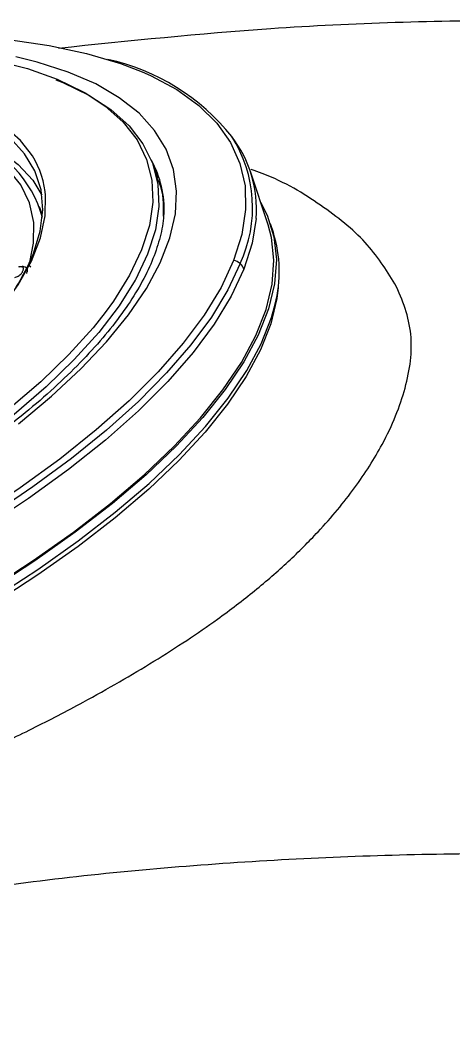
# Model space of a CAD drawing. Extents: x 400 to 501, y 484 to 634.
# Drawn here: x 448.803 to 450.16, y 540.84 to 544.013 of the extents above; entities that cross this region are included whole.
import ezdxf

# ---------------------------------------------------------------- set-up
doc = ezdxf.new("R2010")
doc.units = 0
doc.header["$MEASUREMENT"] = 0
doc.layers.add('DIM', color=3, linetype='Continuous')
doc.layers.add('GEOMETRY', color=3, linetype='Continuous', lineweight=25)

# ---------------------------------------------------------------- blocks, each defined once
blk = doc.blocks.new('2026 GRANDEE')
at = {"layer": 'GEOMETRY', "ltscale": 16}
for p, q in [((-1.191, -53.3213), (-1.2058, -53.2794)), ((-0.846, -53.4675), (-0.9009, -53.3011)), ((-1.5546, -53.431), (-1.5611, -53.4112)), ((-0.8295, -53.4922), (-0.8385, -53.465)), ((-1.6042, -53.6011), (-1.6057, -53.601)), ((-1.5947, -53.5942), (-1.5889, -53.5987))]:
    blk.add_line(p, q, dxfattribs=at)
at = {"layer": 'GEOMETRY', "ltscale": 16, "flags": 128}
for points in [[(-2.5668, -52.9138), (-2.4236, -52.896), (-2.2561, -52.8807), (-2.0949, -52.8721), (-1.9409, -52.8704), (-1.7951, -52.8754), (-1.6581, -52.8872), (-1.5309, -52.9058), (-1.414, -52.9309), (-1.3082, -52.9626), (-1.24, -52.9889)], [(-3.0192, -53.0067), (-2.8499, -52.9745), (-2.6841, -52.9486), (-2.5229, -52.9292), (-2.3671, -52.9163), (-2.2179, -52.9101), (-2.076, -52.9106), (-1.9423, -52.9178), (-1.8178, -52.9316), (-1.703, -52.9519), (-1.5989, -52.9787), (-1.5059, -53.0118), (-1.4247, -53.0509), (-1.4161, -53.0558)], [(-1.6275, -54.0903), (-1.5242, -54.0045), (-1.432, -53.9188), (-1.3514, -53.8336), (-1.2828, -53.7495), (-1.2267, -53.667), (-1.1834, -53.5866), (-1.1532, -53.5086), (-1.1361, -53.4337), (-1.1324, -53.3622), (-1.142, -53.2945), (-1.1649, -53.2311), (-1.201, -53.1722), (-1.25, -53.1183), (-1.3116, -53.0697), (-1.3856, -53.0266), (-1.4714, -52.9894), (-1.5686, -52.9581), (-1.6352, -52.9416)], [(-1.5804, -53.5574), (-1.559, -53.4874), (-1.551, -53.4207), (-1.5567, -53.3577), (-1.5758, -53.299), (-1.6082, -53.2449), (-1.6538, -53.1958)], [(-1.5935, -53.2376), (-1.6209, -53.2041), (-1.6735, -53.1573), (-1.7389, -53.1161), (-1.8165, -53.0809), (-1.9059, -53.0518), (-2.0063, -53.029), (-2.117, -53.0128), (-2.2372, -53.0032), (-2.3662, -53.0003), (-2.5029, -53.0042), (-2.6463, -53.0147), (-2.7954, -53.0319), (-2.9492, -53.0557), (-3.1066, -53.0857)], [(-1.5104, -53.0135), (-1.4889, -53.0221), (-1.4071, -53.0615), (-1.3378, -53.1067), (-1.2811, -53.1575), (-1.2376, -53.2136), (-1.2075, -53.2746), (-1.1909, -53.3401), (-1.188, -53.4099), (-1.1987, -53.4833), (-1.2231, -53.56), (-1.2609, -53.6394), (-1.262, -53.6414)], [(-1.24, -52.9889), (-1.2141, -53.0005), (-1.1321, -53.0445), (-1.0627, -53.0943), (-1.0063, -53.1497), (-0.9633, -53.2103), (-0.9339, -53.2759), (-0.9181, -53.346), (-0.9162, -53.4202), (-0.9282, -53.4982), (-0.9539, -53.5795)], [(-1.4161, -53.0558), (-1.3557, -53.0959), (-1.2994, -53.1464), (-1.2561, -53.2021), (-1.2262, -53.2627), (-1.2097, -53.3279), (-1.2068, -53.3972), (-1.2175, -53.4701), (-1.2417, -53.5464), (-1.2793, -53.6254), (-1.3301, -53.7067), (-1.356, -53.7424)], [(-1.5918, -53.5842), (-1.58, -53.5253), (-1.5794, -53.4601), (-1.5929, -53.399), (-1.6204, -53.3427), (-1.6616, -53.2914), (-1.7163, -53.2456), (-1.784, -53.2056), (-1.8642, -53.1717), (-1.9563, -53.1443), (-2.0596, -53.1234), (-2.1733, -53.1093)], [(-1.8964, -53.1491), (-1.841, -53.1654), (-1.7581, -53.1973), (-1.6871, -53.2353), (-1.6285, -53.279), (-1.5827, -53.3281), (-1.5538, -53.3744)], [(-3.7745, -54.7841), (-3.6147, -54.748), (-3.4537, -54.706), (-3.2926, -54.6584), (-3.1326, -54.6056), (-2.9748, -54.548), (-2.8203, -54.4859), (-2.6703, -54.4199), (-2.5259, -54.3504), (-2.388, -54.2779), (-2.2578, -54.203), (-2.136, -54.1261), (-2.0237, -54.0478), (-1.9216, -53.9687), (-1.8304, -53.8894), (-1.7508, -53.8104), (-1.6834, -53.7323), (-1.6286, -53.6556), (-1.5869, -53.581), (-1.5586, -53.5089), (-1.5438, -53.4399), (-1.5426, -53.3745), (-1.5438, -53.3638)], [(-0.8695, -53.3964), (-0.8489, -53.4374), (-0.8278, -53.5049), (-0.8201, -53.5766), (-0.8257, -53.652), (-0.8446, -53.7309), (-0.8768, -53.8127), (-0.922, -53.897), (-0.9801, -53.9834), (-1.0506, -54.0714), (-1.1333, -54.1606), (-1.2277, -54.2505), (-1.3332, -54.3405), (-1.4494, -54.4302), (-1.5756, -54.5192), (-1.7112, -54.6069)], [(-0.8835, -53.4478), (-0.8955, -53.5246), (-0.9214, -53.6066)], [(-1.716, -54.606), (-1.5809, -54.5185), (-1.4551, -54.4298), (-1.3392, -54.3403), (-1.234, -54.2506), (-1.1399, -54.161), (-1.0574, -54.0721), (-0.9871, -53.9843), (-0.9292, -53.8982), (-0.8841, -53.8141), (-0.8521, -53.7325), (-0.8332, -53.6539), (-0.8276, -53.5787), (-0.8353, -53.5072), (-0.846, -53.4675)], [(-0.9336, -53.5889), (-0.9722, -53.6716), (-1.0235, -53.7566), (-1.0875, -53.8434), (-1.1638, -53.9315), (-1.2519, -54.0206), (-1.3514, -54.1101), (-1.4618, -54.1996), (-1.5824, -54.2885), (-1.7126, -54.3764)], [(-0.9539, -53.5795), (-0.9932, -53.6636), (-1.046, -53.7501), (-1.1118, -53.8384), (-1.1904, -53.9282), (-1.2813, -54.0189), (-1.384, -54.1099), (-1.4978, -54.2009), (-1.6223, -54.2912), (-1.7567, -54.3804), (-1.9002, -54.4679), (-2.052, -54.5533), (-2.2113, -54.6361), (-2.3772, -54.7158), (-2.5488, -54.7921), (-2.725, -54.8644), (-2.905, -54.9323), (-3.0877, -54.9955), (-3.2721, -55.0537), (-3.4572, -55.1065), (-3.6418, -55.1535), (-3.8251, -55.1946)], [(-0.9214, -53.6066), (-0.9611, -53.6915), (-1.0143, -53.7787), (-1.0807, -53.8679), (-1.16, -53.9585), (-1.2517, -54.05), (-1.3553, -54.1419), (-1.4703, -54.2336), (-1.5959, -54.3248), (-1.7314, -54.4147), (-1.8762, -54.5031), (-2.0294, -54.5892), (-2.1902, -54.6728), (-2.3576, -54.7533), (-2.5307, -54.8302), (-2.7086, -54.9031), (-2.8902, -54.9717), (-3.0745, -55.0355), (-3.2606, -55.0942), (-3.4473, -55.1474), (-3.6336, -55.1949), (-3.8185, -55.2364)], [(-1.262, -53.6414), (-1.312, -53.7212), (-1.376, -53.8048), (-1.4525, -53.8897), (-1.5411, -53.9754), (-1.6412, -54.0613), (-1.7521, -54.1469), (-1.8733, -54.2317), (-2.004, -54.3152), (-2.1433, -54.3968), (-2.2904, -54.4761), (-2.4445, -54.5526), (-2.6045, -54.6257), (-2.7694, -54.6951), (-2.9384, -54.7603), (-3.1102, -54.821), (-3.2839, -54.8767), (-3.4585, -54.9271), (-3.6327, -54.9719), (-3.8056, -55.0108)], [(-0.8146, -53.6649), (-0.8188, -53.6988), (-0.8377, -53.7774), (-0.8697, -53.859), (-0.9148, -53.943), (-0.9727, -54.0292), (-1.043, -54.1169), (-1.1254, -54.2058), (-1.2195, -54.2954), (-1.3247, -54.3851), (-1.4406, -54.4746), (-1.5664, -54.5633), (-1.7015, -54.6507)], [(-3.7559, -55.4333), (-3.5748, -55.3927), (-3.3923, -55.3464), (-3.2093, -55.2946), (-3.027, -55.2375), (-2.8461, -55.1755), (-2.6678, -55.1089), (-2.4929, -55.0381), (-2.3225, -54.9634), (-2.1573, -54.8852), (-1.9983, -54.804), (-1.8463, -54.7201), (-1.7022, -54.6341), (-1.5667, -54.5464), (-1.4405, -54.4574), (-1.3243, -54.3677), (-1.2187, -54.2776), (-1.1243, -54.1878), (-1.0416, -54.0986), (-0.9711, -54.0106), (-0.913, -53.9242), (-0.8678, -53.8399), (-0.8356, -53.7581), (-0.8241, -53.7165)], [(-1.356, -53.7424), (-1.3937, -53.7898), (-1.4698, -53.8741), (-1.5578, -53.9593), (-1.6573, -54.0447), (-1.7676, -54.1298), (-1.888, -54.2141), (-2.0179, -54.297), (-2.1564, -54.3782), (-2.3026, -54.457), (-2.4557, -54.533), (-2.6147, -54.6057), (-2.7787, -54.6747), (-2.9466, -54.7395), (-3.1174, -54.7998), (-3.2901, -54.8551), (-3.4636, -54.9052), (-3.6368, -54.9497), (-3.8086, -54.9884)]]:
    blk.add_lwpolyline(points, dxfattribs=at)
at = {"layer": 'GEOMETRY', "ltscale": 16}
for centre, radius, start, end in [((-1.4972, -53.6223), 0.6891, 38.7163, 77.4747), ((-1.9049, -53.5424), 0.3658, 15.4659, 71.8487), ((-1.2568, -53.4188), 0.3744, 355.5585, 37.5725), ((-1.3065, -53.4136), 0.4121, 334.8106, 32.6486), ((-1.8193, -53.3994), 0.2778, 7.3529, 35.6168), ((-1.498, -53.4228), 0.3272, 357.8419, 28.682), ((-1.221, -53.6139), 0.41, 345.5155, 17.2663), ((-2.0674, -53.3659), 0.5233, 337.9282, 338.5325), ((-2.2758, -53.2657), 0.7542, 323.378, 336.824), ((-0.9618, -53.6228), 0.044, 50.2291, 79.6482), ((-0.9586, -53.6192), 0.0393, 18.8028, 50.5747)]:
    blk.add_arc(centre, radius, start, end, dxfattribs=at)
for points, knots in [([(-1.5025, -52.9142), (-1.2811, -52.8913), (-0.8009, -52.8416), (-0.0572, -52.82), (0.7239, -52.8418), (1.3347, -52.8867), (1.6817, -52.94), (1.771, -52.9537)], [0, 0, 0, 0, 0.203342, 0.441081, 0.6792, 0.917445, 1, 1, 1, 1]), ([(-0.4488, -53.6525), (-0.4766, -53.6082), (-0.5324, -53.5192), (-0.6776, -53.4048), (-0.8006, -53.3291), (-0.8872, -53.2985), (-0.8986, -53.2945)], [0, 0, 0, 0, 0.316074, 0.634341, 0.951664, 1, 1, 1, 1]), ([(-1.1736, -53.4401), (-1.173, -53.4043), (-1.1723, -53.3626), (-1.1907, -53.3271), (-1.1933, -53.3221)], [0, 0, 0, 0, 0.859738, 1, 1, 1, 1]), ([(-1.1738, -53.4239), (-1.1736, -53.4291), (-1.1727, -53.4545), (-1.1826, -53.5042), (-1.204, -53.5725), (-1.2377, -53.6438), (-1.2824, -53.7172), (-1.3382, -53.7927), (-1.4049, -53.8698), (-1.4822, -53.9481), (-1.5698, -54.0271), (-1.6672, -54.1064), (-1.774, -54.1856), (-1.8895, -54.264), (-2.0133, -54.3414), (-2.1445, -54.4172), (-2.2825, -54.491), (-2.4266, -54.5624), (-2.5759, -54.631), (-2.7297, -54.6965), (-2.8872, -54.7584), (-3.0474, -54.8164), (-3.2096, -54.8703), (-3.3728, -54.9198), (-3.5362, -54.9644), (-3.6819, -55.0002), (-3.7723, -55.0196), (-3.8091, -55.0275)], [0, 0, 0, 0, 0.010868, 0.053992, 0.096256, 0.137976, 0.179441, 0.220825, 0.262208, 0.303632, 0.345114, 0.386657, 0.428258, 0.469908, 0.511599, 0.553325, 0.59508, 0.636857, 0.678651, 0.72046, 0.762278, 0.804103, 0.845932, 0.887762, 0.929589, 0.97141, 1, 1, 1, 1]), ([(-1.6392, -53.6328), (-1.6373, -53.6322), (-1.6332, -53.6309), (-1.6274, -53.6281), (-1.6218, -53.6244), (-1.6173, -53.62), (-1.6158, -53.617), (-1.615, -53.6154)], [0, 0, 0, 0, 0.149355, 0.312216, 0.4938613, 0.7321581, 1, 1, 1, 1]), ([(-1.6261, -53.5994), (-1.6257, -53.599), (-1.625, -53.5982), (-1.6235, -53.5979), (-1.6223, -53.5988), (-1.6216, -53.5993)], [0, 0, 0, 0, 0.27723, 0.562127, 1, 1, 1, 1]), ([(-1.6124, -53.6088), (-1.6119, -53.6069), (-1.611, -53.6035), (-1.6142, -53.6001), (-1.6196, -53.5989), (-1.624, -53.5992), (-1.6261, -53.5994)], [0, 0, 0, 0, 0.333668, 0.622821, 0.821753, 1, 1, 1, 1]), ([(-1.5998, -53.6132), (-1.5994, -53.6114), (-1.5986, -53.6076), (-1.6022, -53.6019), (-1.6102, -53.5978), (-1.6177, -53.5988), (-1.6216, -53.5993)], [0, 0, 0, 0, 0.228642, 0.471679, 0.729555, 1, 1, 1, 1]), ([(-1.615, -53.6154), (-1.6145, -53.6142), (-1.6136, -53.612), (-1.6127, -53.6098), (-1.6124, -53.6088)], [0, 0, 0, 0, 0.56, 1, 1, 1, 1]), ([(-1.5998, -53.6132), (-1.6003, -53.6144), (-1.6012, -53.6167), (-1.6021, -53.6189), (-1.6024, -53.6199)], [0, 0, 0, 0, 0.56, 1, 1, 1, 1]), ([(-3.0258, -55.5815), (-2.9981, -55.574), (-2.9429, -55.5589), (-2.8604, -55.5353), (-2.7783, -55.511), (-2.6966, -55.486), (-2.6151, -55.4601), (-2.5342, -55.4335), (-2.4559, -55.4069), (-2.3784, -55.3794), (-2.3015, -55.3517), (-2.2232, -55.323), (-2.1457, -55.2932), (-2.0683, -55.2624), (-1.9917, -55.231), (-1.8822, -55.1846), (-1.7444, -55.1232), (-1.5803, -55.044), (-1.3968, -54.9486), (-1.1993, -54.8346), (-1.0224, -54.7176), (-0.8854, -54.6129), (-0.7803, -54.5215), (-0.6725, -54.4138), (-0.5707, -54.2908), (-0.494, -54.1698), (-0.4447, -54.0659), (-0.4152, -53.9783), (-0.3977, -53.893), (-0.3963, -53.8096), (-0.4141, -53.7292), (-0.4372, -53.6781), (-0.4488, -53.6525)], [0, 0, 0, 0, 0.017377, 0.03469, 0.051955, 0.069259, 0.086581, 0.103938, 0.121233, 0.137236, 0.154575, 0.171752, 0.189032, 0.206604, 0.224354, 0.241821, 0.283174, 0.323133, 0.364856, 0.427528, 0.490514, 0.532095, 0.574314, 0.617413, 0.681141, 0.744932, 0.787486, 0.830005, 0.872522, 0.914759, 0.95739, 1, 1, 1, 1]), ([(3.5753, -56.0003), (3.341, -55.9312), (2.871, -55.7926), (2.1495, -55.6382), (1.4176, -55.5238), (0.6782, -55.4545), (-0.0636, -55.4293), (-0.8029, -55.4494), (-1.5364, -55.5101), (-2.0187, -55.5867), (-2.2592, -55.6248)], [0, 0, 0, 0, 0.1243331, 0.2492943, 0.3747844, 0.5005667, 0.6262664, 0.7515214, 0.87612, 1, 1, 1, 1])]:
    blk.add_open_spline(points, degree=3, knots=knots, dxfattribs=at)

msp = doc.modelspace()

# ---------------------------------------------------------------- block references
at = {"layer": 'DIM'}
msp.add_blockref('2026 GRANDEE', (450.4248, 596.8403), dxfattribs=at)

doc.saveas('drawing.dxf')
